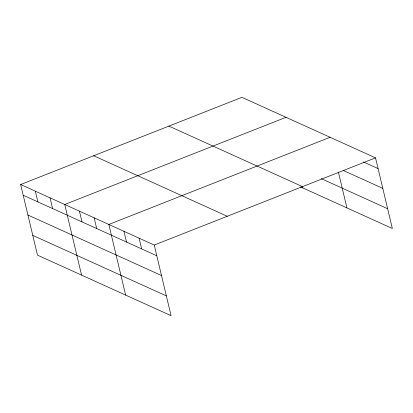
<?xml version="1.0" encoding="UTF-8"?>
<svg xmlns="http://www.w3.org/2000/svg" width="413" height="413" viewBox="0 0 413 413"><rect width="100%" height="100%" fill="white"/><g stroke="black" fill="none" stroke-linecap="round" stroke-linejoin="round"><path stroke-width="0.62" d="M20.65 184.513L154.24 245.043L171.065 315.666L37.475 255.136L20.65 184.513L241.935 97.334L375.525 157.864L392.35 228.487L300.581 186.908M286.018 117.307L64.738 204.487L81.562 275.11M330.106 137.286L108.82 224.46L125.645 295.083M154.24 245.043L375.525 157.864M363.523 162.004L378.081 168.602M343.193 170.424L382.789 188.364M321.309 178.669L387.642 208.725M168.912 126.104L302.502 186.635M93.674 155.742L227.264 216.273M23.211 195.251L156.801 255.781M27.914 215.013L161.509 275.543M32.766 235.374L166.356 295.904M338.397 172.102L346.93 207.909M302.548 186.697L302.843 187.936M139.104 238.182L141.659 248.92M123.962 231.321L126.517 242.059M94.128 217.801L96.683 228.539M79.43 211.146L81.991 221.884M50.04 197.827L52.601 208.565M35.348 191.167L37.903 201.905"/></g></svg>
